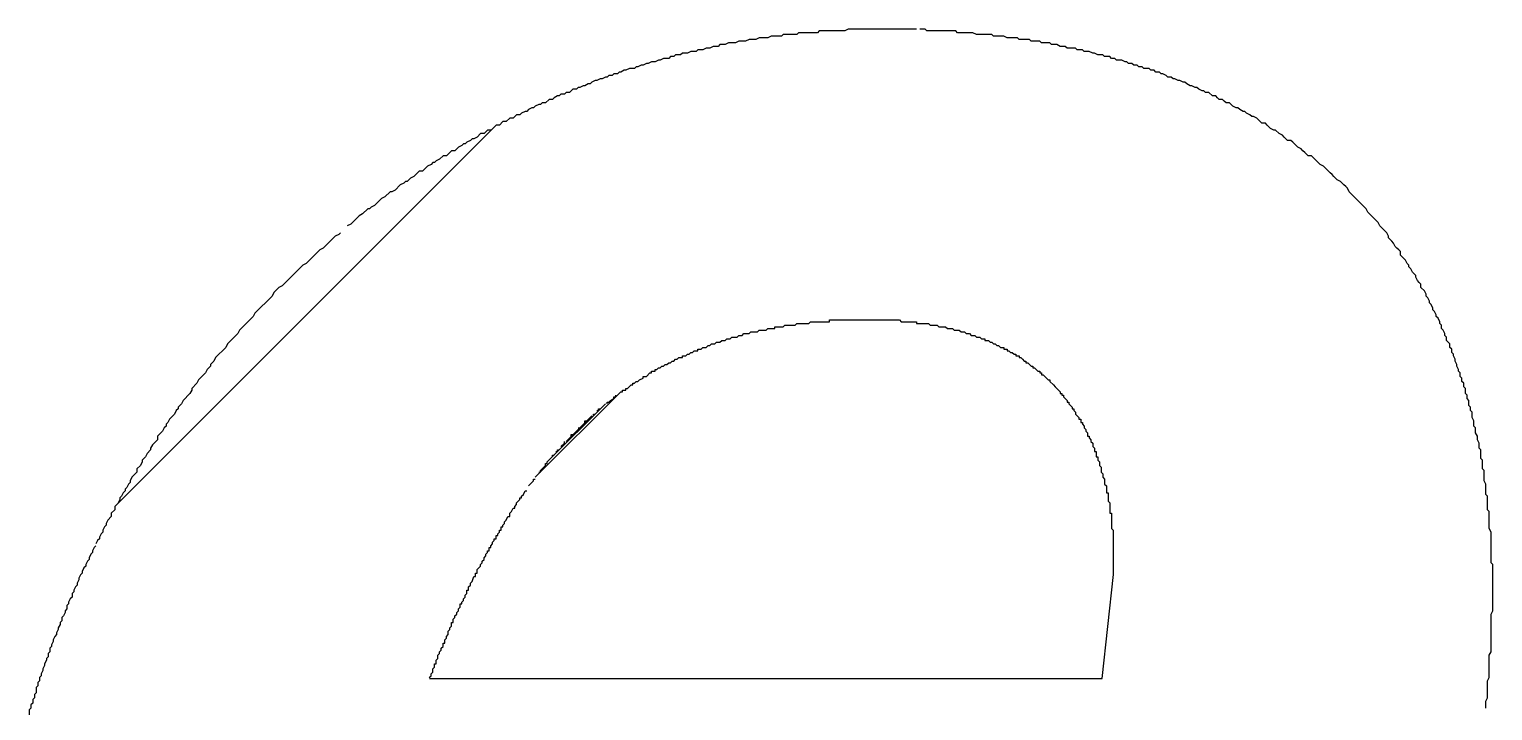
# Model space of a CAD drawing. Extents: x 168 to 388, y 259 to 356.
# Drawn here: x 217.752 to 218.608, y 308.292 to 308.69 of the extents above; entities that cross this region are included whole.
import ezdxf

# ---------------------------------------------------------------- set-up
doc = ezdxf.new("R2010")
doc.units = 0
doc.header["$MEASUREMENT"] = 0
doc.layers.get('0').update_dxf_attribs({"linetype": 'CONTINUOUS'})

msp = doc.modelspace()

# ---------------------------------------------------------------- linework, layer by layer
at = {"color": 7, "linetype": 'Continuous'}
for p, q in [((218.167, 308.683), (218.165, 308.682)), ((218.171, 308.683), (218.167, 308.683)), ((218.173, 308.684), (218.171, 308.683)), ((218.177, 308.684), (218.173, 308.684)), ((218.179, 308.685), (218.177, 308.684)), ((218.184, 308.685), (218.179, 308.685)), ((218.186, 308.686), (218.184, 308.685)), ((218.192, 308.686), (218.186, 308.686)), ((218.193, 308.687), (218.192, 308.686)), ((218.201, 308.687), (218.193, 308.687)), ((218.202, 308.688), (218.201, 308.687)), ((218.213, 308.688), (218.202, 308.688)), ((218.214, 308.689), (218.213, 308.688)), ((218.229, 308.689), (218.214, 308.689)), ((218.231, 308.69), (218.229, 308.689)), ((218.271, 308.69), (218.231, 308.69)), ((218.276, 308.69), (218.273, 308.69)), ((218.277, 308.689), (218.276, 308.69)), ((218.294, 308.689), (218.277, 308.689)), ((218.295, 308.688), (218.294, 308.689)), ((218.304, 308.688), (218.295, 308.688)), ((218.306, 308.687), (218.304, 308.688)), ((218.315, 308.687), (218.306, 308.687)), ((218.316, 308.686), (218.315, 308.687)), ((218.322, 308.686), (218.316, 308.686)), ((218.324, 308.685), (218.322, 308.686)), ((218.33, 308.685), (218.324, 308.685)), ((218.331, 308.684), (218.33, 308.685)), ((218.337, 308.684), (218.331, 308.684)), ((218.338, 308.683), (218.337, 308.684)), ((218.343, 308.683), (218.338, 308.683)), ((218.344, 308.682), (218.343, 308.683)), ((218.127, 308.674), (218.126, 308.673)), ((218.129, 308.674), (218.127, 308.674)), ((218.13, 308.675), (218.129, 308.674)), ((218.133, 308.675), (218.13, 308.675)), ((218.134, 308.676), (218.133, 308.675)), ((218.137, 308.676), (218.134, 308.676)), ((218.139, 308.677), (218.137, 308.676)), ((218.142, 308.677), (218.139, 308.677)), ((218.143, 308.678), (218.142, 308.677)), ((218.146, 308.678), (218.143, 308.678)), ((218.148, 308.679), (218.146, 308.678)), ((218.15, 308.679), (218.148, 308.679)), ((218.152, 308.68), (218.15, 308.679)), ((218.155, 308.68), (218.152, 308.68)), ((218.156, 308.681), (218.155, 308.68)), ((218.159, 308.681), (218.156, 308.681)), ((218.161, 308.682), (218.159, 308.681)), ((218.165, 308.682), (218.161, 308.682)), ((218.349, 308.682), (218.344, 308.682)), ((218.35, 308.681), (218.349, 308.682)), ((218.353, 308.681), (218.35, 308.681)), ((218.355, 308.68), (218.353, 308.681)), ((218.358, 308.68), (218.355, 308.68)), ((218.359, 308.679), (218.358, 308.68)), ((218.364, 308.679), (218.359, 308.679)), ((218.365, 308.678), (218.364, 308.679)), ((218.368, 308.678), (218.365, 308.678)), ((218.369, 308.677), (218.368, 308.678)), ((218.372, 308.677), (218.369, 308.677)), ((218.374, 308.676), (218.372, 308.677)), ((218.375, 308.676), (218.374, 308.676)), ((218.377, 308.675), (218.375, 308.676)), ((218.38, 308.675), (218.377, 308.675)), ((218.381, 308.674), (218.38, 308.675)), ((218.384, 308.674), (218.381, 308.674)), ((218.385, 308.673), (218.384, 308.674)), ((218.1, 308.666), (218.098, 308.665)), ((218.101, 308.666), (218.1, 308.666)), ((218.103, 308.667), (218.101, 308.666)), ((218.106, 308.667), (218.103, 308.667)), ((218.107, 308.668), (218.106, 308.667)), ((218.108, 308.668), (218.107, 308.668)), ((218.11, 308.669), (218.108, 308.668)), ((218.111, 308.669), (218.11, 308.669)), ((218.113, 308.67), (218.111, 308.669)), ((218.114, 308.67), (218.113, 308.67)), ((218.116, 308.671), (218.114, 308.67)), ((218.118, 308.671), (218.116, 308.671)), ((218.12, 308.672), (218.118, 308.671)), ((218.121, 308.672), (218.12, 308.672)), ((218.123, 308.673), (218.121, 308.672)), ((218.126, 308.673), (218.123, 308.673)), ((218.387, 308.673), (218.385, 308.673)), ((218.388, 308.672), (218.387, 308.673)), ((218.391, 308.672), (218.388, 308.672)), ((218.393, 308.671), (218.391, 308.672)), ((218.394, 308.671), (218.393, 308.671)), ((218.395, 308.67), (218.394, 308.671)), ((218.397, 308.67), (218.395, 308.67)), ((218.398, 308.669), (218.397, 308.67)), ((218.4, 308.669), (218.398, 308.669)), ((218.401, 308.668), (218.4, 308.669)), ((218.403, 308.668), (218.401, 308.668)), ((218.404, 308.667), (218.403, 308.668)), ((218.407, 308.667), (218.404, 308.667)), ((218.408, 308.666), (218.407, 308.667)), ((218.41, 308.666), (218.408, 308.666)), ((218.411, 308.665), (218.41, 308.666)), ((218.076, 308.657), (218.074, 308.656)), ((218.077, 308.657), (218.076, 308.657)), ((218.079, 308.658), (218.077, 308.657)), ((218.08, 308.658), (218.079, 308.658)), ((218.081, 308.659), (218.08, 308.658)), ((218.083, 308.66), (218.081, 308.659)), ((218.084, 308.66), (218.083, 308.66)), ((218.086, 308.661), (218.084, 308.66)), ((218.087, 308.661), (218.086, 308.661)), ((218.089, 308.662), (218.087, 308.661)), ((218.09, 308.662), (218.089, 308.662)), ((218.091, 308.663), (218.09, 308.662)), ((218.093, 308.663), (218.091, 308.663)), ((218.094, 308.664), (218.093, 308.663)), ((218.096, 308.664), (218.094, 308.664)), ((218.097, 308.665), (218.096, 308.664)), ((218.098, 308.665), (218.097, 308.665)), ((218.413, 308.665), (218.411, 308.665)), ((218.414, 308.664), (218.413, 308.665)), ((218.415, 308.664), (218.414, 308.664)), ((218.417, 308.663), (218.415, 308.664)), ((218.418, 308.662), (218.417, 308.663)), ((218.42, 308.662), (218.418, 308.662)), ((218.421, 308.661), (218.42, 308.662)), ((218.422, 308.661), (218.421, 308.661)), ((218.424, 308.66), (218.422, 308.661)), ((218.425, 308.66), (218.424, 308.66)), ((218.427, 308.659), (218.425, 308.66)), ((218.428, 308.659), (218.427, 308.659)), ((218.429, 308.658), (218.428, 308.659)), ((218.431, 308.657), (218.429, 308.658)), ((218.432, 308.657), (218.431, 308.657)), ((218.434, 308.656), (218.432, 308.657)), ((218.056, 308.649), (218.054, 308.647)), ((218.058, 308.649), (218.056, 308.649)), ((218.059, 308.65), (218.058, 308.649)), ((218.061, 308.651), (218.059, 308.65)), ((218.062, 308.651), (218.061, 308.651)), ((218.063, 308.652), (218.062, 308.651)), ((218.065, 308.652), (218.063, 308.652)), ((218.066, 308.653), (218.065, 308.652)), ((218.068, 308.653), (218.066, 308.653)), ((218.07, 308.655), (218.068, 308.653)), ((218.072, 308.655), (218.07, 308.655)), ((218.073, 308.656), (218.072, 308.655)), ((218.074, 308.656), (218.073, 308.656)), ((218.435, 308.656), (218.434, 308.656)), ((218.436, 308.655), (218.435, 308.656)), ((218.438, 308.654), (218.436, 308.655)), ((218.439, 308.654), (218.438, 308.654)), ((218.44, 308.653), (218.439, 308.654)), ((218.442, 308.653), (218.44, 308.653)), ((218.444, 308.651), (218.442, 308.653)), ((218.446, 308.651), (218.444, 308.651)), ((218.447, 308.65), (218.446, 308.651)), ((218.448, 308.649), (218.447, 308.65)), ((218.45, 308.649), (218.448, 308.649)), ((218.451, 308.648), (218.45, 308.649)), ((218.452, 308.647), (218.451, 308.648)), ((218.037, 308.64), (218.035, 308.638)), ((218.039, 308.64), (218.037, 308.64)), ((218.04, 308.641), (218.039, 308.64)), ((218.042, 308.642), (218.04, 308.641)), ((218.043, 308.642), (218.042, 308.642)), ((218.044, 308.643), (218.043, 308.642)), ((218.046, 308.644), (218.044, 308.643)), ((218.047, 308.644), (218.046, 308.644)), ((218.048, 308.645), (218.047, 308.644)), ((218.05, 308.646), (218.048, 308.645)), ((218.051, 308.646), (218.05, 308.646)), ((218.052, 308.647), (218.051, 308.646)), ((218.054, 308.647), (218.052, 308.647)), ((218.454, 308.647), (218.452, 308.647)), ((218.455, 308.646), (218.454, 308.647)), ((218.456, 308.645), (218.455, 308.646)), ((218.458, 308.644), (218.456, 308.645)), ((218.459, 308.644), (218.458, 308.644)), ((218.46, 308.643), (218.459, 308.644)), ((218.462, 308.642), (218.46, 308.643)), ((218.463, 308.642), (218.462, 308.642)), ((218.464, 308.641), (218.463, 308.642)), ((218.466, 308.64), (218.464, 308.641)), ((218.467, 308.639), (218.466, 308.64)), ((218.025, 308.634), (217.802, 308.411)), ((218.02, 308.631), (218.018, 308.629)), ((218.022, 308.631), (218.02, 308.631)), ((218.027, 308.634), (218.025, 308.634)), ((218.029, 308.636), (218.027, 308.634)), ((218.031, 308.636), (218.029, 308.636)), ((218.033, 308.638), (218.031, 308.636)), ((218.035, 308.638), (218.033, 308.638)), ((218.468, 308.639), (218.467, 308.639)), ((218.47, 308.638), (218.468, 308.639)), ((218.473, 308.635), (218.47, 308.638)), ((218.475, 308.635), (218.473, 308.635)), ((218.476, 308.634), (218.475, 308.635)), ((218.477, 308.633), (218.476, 308.634)), ((218.478, 308.632), (218.477, 308.633)), ((218.48, 308.631), (218.478, 308.632)), ((218.481, 308.631), (218.48, 308.631)), ((218.483, 308.629), (218.481, 308.631)), ((218.006, 308.623), (218.005, 308.622)), ((218.007, 308.623), (218.006, 308.623)), ((218.008, 308.624), (218.007, 308.623)), ((218.01, 308.625), (218.008, 308.624)), ((218.011, 308.626), (218.01, 308.625)), ((218.012, 308.626), (218.011, 308.626)), ((218.014, 308.627), (218.012, 308.626)), ((218.016, 308.629), (218.014, 308.627)), ((218.018, 308.629), (218.016, 308.629)), ((218.485, 308.628), (218.483, 308.629)), ((218.486, 308.627), (218.485, 308.628)), ((218.487, 308.626), (218.486, 308.627)), ((218.488, 308.625), (218.487, 308.626)), ((218.49, 308.625), (218.488, 308.625)), ((218.491, 308.624), (218.49, 308.625)), ((218.492, 308.623), (218.491, 308.624)), ((218.494, 308.621), (218.492, 308.623)), ((217.992, 308.614), (217.99, 308.613)), ((217.994, 308.616), (217.992, 308.614)), ((217.996, 308.616), (217.994, 308.616)), ((217.999, 308.619), (217.996, 308.616)), ((218.001, 308.619), (217.999, 308.619)), ((218.003, 308.621), (218.001, 308.619)), ((218.005, 308.622), (218.003, 308.621)), ((218.496, 308.62), (218.494, 308.621)), ((218.497, 308.619), (218.496, 308.62)), ((218.498, 308.618), (218.497, 308.619)), ((218.499, 308.617), (218.498, 308.618)), ((218.5, 308.616), (218.499, 308.617)), ((218.502, 308.616), (218.5, 308.616)), ((218.503, 308.615), (218.502, 308.616)), ((218.504, 308.614), (218.503, 308.615)), ((218.507, 308.611), (218.504, 308.614)), ((217.98, 308.607), (217.977, 308.604)), ((217.982, 308.607), (217.98, 308.607)), ((217.985, 308.61), (217.982, 308.607)), ((217.987, 308.611), (217.985, 308.61)), ((217.988, 308.612), (217.987, 308.611)), ((217.989, 308.612), (217.988, 308.612)), ((217.99, 308.613), (217.989, 308.612)), ((218.509, 308.61), (218.507, 308.611)), ((218.51, 308.609), (218.509, 308.61)), ((218.512, 308.607), (218.51, 308.609)), ((218.513, 308.606), (218.512, 308.607)), ((218.514, 308.605), (218.513, 308.606)), ((217.969, 308.599), (217.966, 308.596)), ((217.971, 308.6), (217.969, 308.599)), ((217.972, 308.601), (217.971, 308.6)), ((217.973, 308.601), (217.972, 308.601)), ((217.975, 308.603), (217.973, 308.601)), ((217.977, 308.604), (217.975, 308.603)), ((218.515, 308.604), (218.514, 308.605)), ((218.516, 308.603), (218.515, 308.604)), ((218.517, 308.602), (218.516, 308.603)), ((218.519, 308.601), (218.517, 308.602)), ((218.52, 308.6), (218.519, 308.601)), ((218.521, 308.599), (218.52, 308.6)), ((218.522, 308.598), (218.521, 308.599)), ((218.523, 308.597), (218.522, 308.598)), ((218.524, 308.595), (218.523, 308.597)), ((217.958, 308.591), (217.954, 308.587)), ((217.96, 308.592), (217.958, 308.591)), ((217.963, 308.595), (217.96, 308.592)), ((217.964, 308.595), (217.963, 308.595)), ((217.966, 308.596), (217.964, 308.595)), ((218.525, 308.594), (218.524, 308.595)), ((218.526, 308.593), (218.525, 308.594)), ((218.527, 308.592), (218.526, 308.593)), ((218.533, 308.586), (218.527, 308.592)), ((217.945, 308.581), (217.94, 308.576)), ((217.947, 308.582), (217.945, 308.581)), ((217.95, 308.585), (217.947, 308.582)), ((217.951, 308.585), (217.95, 308.585)), ((217.952, 308.586), (217.951, 308.585)), ((217.954, 308.587), (217.952, 308.586)), ((218.534, 308.585), (218.533, 308.586)), ((218.535, 308.583), (218.534, 308.585)), ((218.536, 308.582), (218.535, 308.583)), ((218.539, 308.579), (218.536, 308.582)), ((217.934, 308.571), (217.933, 308.57)), ((217.94, 308.576), (217.938, 308.575)), ((218.54, 308.578), (218.539, 308.579)), ((218.541, 308.577), (218.54, 308.578)), ((218.542, 308.575), (218.541, 308.577)), ((218.546, 308.571), (218.542, 308.575)), ((218.547, 308.569), (218.546, 308.571)), ((217.931, 308.569), (217.924, 308.562)), ((217.933, 308.57), (217.931, 308.569)), ((218.547, 308.568), (218.547, 308.569)), ((218.549, 308.566), (218.547, 308.568)), ((218.55, 308.565), (218.549, 308.566)), ((218.551, 308.563), (218.55, 308.565)), ((218.552, 308.562), (218.551, 308.563)), ((217.922, 308.561), (217.914, 308.553)), ((217.924, 308.562), (217.922, 308.561)), ((218.553, 308.561), (218.552, 308.562)), ((218.554, 308.56), (218.553, 308.561)), ((218.554, 308.558), (218.554, 308.56)), ((218.557, 308.555), (218.554, 308.558)), ((218.558, 308.553), (218.557, 308.555)), ((217.912, 308.552), (217.9, 308.54)), ((217.914, 308.553), (217.912, 308.552)), ((218.559, 308.552), (218.558, 308.553)), ((218.559, 308.551), (218.559, 308.552)), ((218.56, 308.55), (218.559, 308.551)), ((218.561, 308.548), (218.56, 308.55)), ((218.562, 308.547), (218.561, 308.548)), ((218.563, 308.546), (218.562, 308.547)), ((218.563, 308.545), (218.563, 308.546)), ((217.898, 308.539), (217.895, 308.536)), ((217.9, 308.54), (217.898, 308.539)), ((218.564, 308.543), (218.563, 308.545)), ((218.565, 308.542), (218.564, 308.543)), ((218.566, 308.541), (218.565, 308.542)), ((218.566, 308.539), (218.566, 308.541)), ((218.568, 308.537), (218.566, 308.539)), ((218.569, 308.535), (218.568, 308.537)), ((217.894, 308.534), (217.884, 308.524)), ((217.895, 308.536), (217.894, 308.534)), ((218.569, 308.534), (218.569, 308.535)), ((218.57, 308.533), (218.569, 308.534)), ((218.571, 308.531), (218.57, 308.533)), ((218.571, 308.53), (218.571, 308.531)), ((218.572, 308.529), (218.571, 308.53)), ((218.573, 308.527), (218.572, 308.529)), ((217.883, 308.522), (217.875, 308.514)), ((217.884, 308.524), (217.883, 308.522)), ((218.22, 308.519), (218.22, 308.52)), ((218.22, 308.52), (218.261, 308.52)), ((218.261, 308.52), (218.262, 308.519)), ((218.573, 308.526), (218.573, 308.527)), ((218.574, 308.525), (218.573, 308.526)), ((218.575, 308.523), (218.574, 308.525)), ((218.575, 308.522), (218.575, 308.523)), ((218.576, 308.521), (218.575, 308.522)), ((218.577, 308.519), (218.576, 308.521)), ((217.874, 308.512), (217.868, 308.506)), ((217.875, 308.514), (217.874, 308.512)), ((218.166, 308.51), (218.167, 308.511)), ((218.167, 308.511), (218.169, 308.511)), ((218.169, 308.511), (218.17, 308.512)), ((218.17, 308.512), (218.173, 308.512)), ((218.173, 308.512), (218.174, 308.513)), ((218.174, 308.513), (218.178, 308.513)), ((218.178, 308.513), (218.179, 308.514)), ((218.179, 308.514), (218.183, 308.514)), ((218.183, 308.514), (218.184, 308.515)), ((218.184, 308.515), (218.188, 308.515)), ((218.188, 308.515), (218.188, 308.516)), ((218.188, 308.516), (218.193, 308.516)), ((218.193, 308.516), (218.194, 308.517)), ((218.194, 308.517), (218.2, 308.517)), ((218.2, 308.517), (218.201, 308.518)), ((218.201, 308.518), (218.208, 308.518)), ((218.208, 308.518), (218.209, 308.519)), ((218.209, 308.519), (218.22, 308.519)), ((218.262, 308.519), (218.271, 308.519)), ((218.271, 308.519), (218.271, 308.518)), ((218.271, 308.518), (218.278, 308.518)), ((218.278, 308.518), (218.279, 308.517)), ((218.279, 308.517), (218.283, 308.517)), ((218.283, 308.517), (218.284, 308.516)), ((218.284, 308.516), (218.288, 308.516)), ((218.288, 308.516), (218.289, 308.515)), ((218.289, 308.515), (218.292, 308.515)), ((218.292, 308.515), (218.293, 308.514)), ((218.293, 308.514), (218.296, 308.514)), ((218.296, 308.514), (218.297, 308.513)), ((218.297, 308.513), (218.299, 308.513)), ((218.299, 308.513), (218.3, 308.512)), ((218.3, 308.512), (218.302, 308.512)), ((218.302, 308.512), (218.303, 308.511)), ((218.303, 308.511), (218.305, 308.511)), ((218.305, 308.511), (218.306, 308.51)), ((218.577, 308.518), (218.577, 308.519)), ((218.578, 308.517), (218.577, 308.518)), ((218.578, 308.515), (218.578, 308.517)), ((218.579, 308.514), (218.578, 308.515)), ((218.58, 308.512), (218.579, 308.514)), ((218.58, 308.511), (218.58, 308.512)), ((218.581, 308.51), (218.58, 308.511)), ((217.867, 308.504), (217.861, 308.498)), ((217.868, 308.506), (217.867, 308.504)), ((218.143, 308.502), (218.143, 308.503)), ((218.143, 308.503), (218.145, 308.503)), ((218.145, 308.503), (218.146, 308.504)), ((218.146, 308.504), (218.148, 308.504)), ((218.148, 308.504), (218.149, 308.505)), ((218.149, 308.505), (218.15, 308.505)), ((218.15, 308.505), (218.151, 308.506)), ((218.151, 308.506), (218.153, 308.506)), ((218.153, 308.506), (218.154, 308.507)), ((218.154, 308.507), (218.156, 308.507)), ((218.156, 308.507), (218.157, 308.508)), ((218.157, 308.508), (218.159, 308.508)), ((218.159, 308.508), (218.16, 308.509)), ((218.16, 308.509), (218.162, 308.509)), ((218.162, 308.509), (218.163, 308.51)), ((218.163, 308.51), (218.166, 308.51)), ((218.306, 308.51), (218.308, 308.51)), ((218.308, 308.51), (218.309, 308.509)), ((218.309, 308.509), (218.311, 308.509)), ((218.311, 308.509), (218.311, 308.508)), ((218.311, 308.508), (218.313, 308.508)), ((218.313, 308.508), (218.314, 308.507)), ((218.314, 308.507), (218.315, 308.507)), ((218.315, 308.507), (218.316, 308.506)), ((218.316, 308.506), (218.317, 308.506)), ((218.317, 308.506), (218.318, 308.505)), ((218.318, 308.505), (218.319, 308.505)), ((218.319, 308.505), (218.32, 308.504)), ((218.32, 308.504), (218.322, 308.504)), ((218.322, 308.504), (218.322, 308.503)), ((218.322, 308.503), (218.324, 308.503)), ((218.324, 308.503), (218.324, 308.502)), ((218.581, 308.508), (218.581, 308.51)), ((218.583, 308.506), (218.581, 308.508)), ((218.583, 308.504), (218.583, 308.506)), ((218.584, 308.503), (218.583, 308.504)), ((218.584, 308.501), (218.584, 308.503)), ((217.86, 308.496), (217.858, 308.494)), ((217.858, 308.494), (217.858, 308.493)), ((217.861, 308.498), (217.86, 308.496)), ((218.123, 308.493), (218.124, 308.494)), ((218.124, 308.494), (218.125, 308.494)), ((218.125, 308.494), (218.126, 308.495)), ((218.126, 308.495), (218.127, 308.495)), ((218.127, 308.495), (218.128, 308.496)), ((218.128, 308.496), (218.129, 308.496)), ((218.129, 308.496), (218.13, 308.497)), ((218.13, 308.497), (218.131, 308.497)), ((218.131, 308.497), (218.132, 308.498)), ((218.132, 308.498), (218.134, 308.498)), ((218.134, 308.498), (218.134, 308.499)), ((218.134, 308.499), (218.136, 308.499)), ((218.136, 308.499), (218.137, 308.5)), ((218.137, 308.5), (218.138, 308.5)), ((218.138, 308.5), (218.139, 308.501)), ((218.139, 308.501), (218.14, 308.501)), ((218.14, 308.501), (218.141, 308.502)), ((218.141, 308.502), (218.143, 308.502)), ((218.324, 308.502), (218.325, 308.502)), ((218.325, 308.502), (218.326, 308.501)), ((218.326, 308.501), (218.327, 308.501)), ((218.327, 308.501), (218.328, 308.5)), ((218.328, 308.5), (218.329, 308.5)), ((218.329, 308.5), (218.329, 308.499)), ((218.329, 308.499), (218.331, 308.499)), ((218.331, 308.499), (218.331, 308.498)), ((218.331, 308.498), (218.332, 308.498)), ((218.332, 308.498), (218.333, 308.497)), ((218.333, 308.497), (218.334, 308.496)), ((218.334, 308.496), (218.335, 308.496)), ((218.335, 308.496), (218.335, 308.495)), ((218.335, 308.495), (218.336, 308.495)), ((218.336, 308.495), (218.337, 308.494)), ((218.337, 308.494), (218.338, 308.493)), ((218.585, 308.5), (218.584, 308.501)), ((218.585, 308.499), (218.585, 308.5)), ((218.586, 308.497), (218.585, 308.499)), ((218.586, 308.496), (218.586, 308.497)), ((218.587, 308.494), (218.586, 308.496)), ((218.587, 308.493), (218.587, 308.494)), ((217.855, 308.489), (217.851, 308.485)), ((217.856, 308.491), (217.855, 308.489)), ((217.858, 308.493), (217.856, 308.491)), ((218.109, 308.485), (218.111, 308.486)), ((218.111, 308.486), (218.111, 308.487)), ((218.111, 308.487), (218.113, 308.487)), ((218.113, 308.487), (218.115, 308.489)), ((218.115, 308.489), (218.116, 308.489)), ((218.116, 308.489), (218.116, 308.49)), ((218.116, 308.49), (218.118, 308.49)), ((218.118, 308.49), (218.118, 308.491)), ((218.118, 308.491), (218.119, 308.491)), ((218.119, 308.491), (218.12, 308.492)), ((218.12, 308.492), (218.121, 308.492)), ((218.121, 308.492), (218.122, 308.493)), ((218.122, 308.493), (218.123, 308.493)), ((218.338, 308.493), (218.339, 308.493)), ((218.339, 308.493), (218.339, 308.492)), ((218.339, 308.492), (218.34, 308.492)), ((218.34, 308.492), (218.341, 308.491)), ((218.341, 308.491), (218.342, 308.49)), ((218.342, 308.49), (218.343, 308.49)), ((218.343, 308.49), (218.343, 308.489)), ((218.343, 308.489), (218.344, 308.489)), ((218.344, 308.489), (218.344, 308.488)), ((218.344, 308.488), (218.345, 308.488)), ((218.345, 308.488), (218.348, 308.485)), ((218.588, 308.491), (218.587, 308.493)), ((218.588, 308.49), (218.588, 308.491)), ((218.589, 308.489), (218.588, 308.49)), ((218.589, 308.487), (218.589, 308.489)), ((218.59, 308.486), (218.589, 308.487)), ((218.59, 308.484), (218.59, 308.486)), ((217.846, 308.477), (217.842, 308.473)), ((217.847, 308.479), (217.846, 308.477)), ((217.85, 308.483), (217.847, 308.48)), ((217.847, 308.48), (217.847, 308.479)), ((217.851, 308.485), (217.85, 308.483)), ((218.048, 308.428), (218.098, 308.478)), ((218.098, 308.478), (218.099, 308.478)), ((218.099, 308.478), (218.099, 308.479)), ((218.099, 308.479), (218.101, 308.479)), ((218.101, 308.479), (218.101, 308.48)), ((218.101, 308.48), (218.102, 308.48)), ((218.102, 308.48), (218.104, 308.482)), ((218.104, 308.482), (218.105, 308.482)), ((218.105, 308.482), (218.105, 308.483)), ((218.105, 308.483), (218.106, 308.483)), ((218.106, 308.483), (218.107, 308.484)), ((218.107, 308.484), (218.108, 308.484)), ((218.108, 308.484), (218.109, 308.485)), ((218.348, 308.485), (218.349, 308.485)), ((218.349, 308.485), (218.349, 308.484)), ((218.349, 308.484), (218.351, 308.482)), ((218.351, 308.482), (218.352, 308.481)), ((218.352, 308.481), (218.355, 308.478)), ((218.355, 308.478), (218.355, 308.477)), ((218.355, 308.477), (218.356, 308.477)), ((218.356, 308.477), (218.356, 308.476)), ((218.591, 308.483), (218.59, 308.484)), ((218.591, 308.481), (218.591, 308.483)), ((218.592, 308.48), (218.591, 308.481)), ((218.592, 308.477), (218.592, 308.48)), ((218.593, 308.476), (218.592, 308.477)), ((217.841, 308.471), (217.839, 308.469)), ((217.839, 308.469), (217.839, 308.468)), ((217.842, 308.473), (217.841, 308.471)), ((218.055, 308.437), (218.089, 308.471)), ((218.09, 308.471), (218.09, 308.472)), ((218.09, 308.472), (218.091, 308.472)), ((218.091, 308.472), (218.092, 308.473)), ((218.092, 308.473), (218.094, 308.474)), ((218.094, 308.474), (218.094, 308.475)), ((218.094, 308.475), (218.095, 308.475)), ((218.095, 308.475), (218.095, 308.476)), ((218.356, 308.476), (218.357, 308.476)), ((218.357, 308.476), (218.357, 308.475)), ((218.357, 308.475), (218.358, 308.474)), ((218.358, 308.474), (218.359, 308.473)), ((218.359, 308.473), (218.359, 308.472)), ((218.359, 308.472), (218.36, 308.472)), ((218.36, 308.472), (218.36, 308.471)), ((218.36, 308.471), (218.361, 308.47)), ((218.361, 308.47), (218.362, 308.469)), ((218.362, 308.469), (218.362, 308.468)), ((218.593, 308.474), (218.593, 308.476)), ((218.594, 308.473), (218.593, 308.474)), ((218.594, 308.47), (218.594, 308.473)), ((218.595, 308.469), (218.594, 308.47)), ((218.595, 308.467), (218.595, 308.469)), ((217.833, 308.46), (217.832, 308.459)), ((217.834, 308.462), (217.833, 308.46)), ((217.837, 308.465), (217.834, 308.462)), ((217.838, 308.467), (217.837, 308.465)), ((217.839, 308.468), (217.838, 308.467)), ((218.066, 308.449), (218.081, 308.464)), ((218.077, 308.46), (218.077, 308.461)), ((218.077, 308.461), (218.078, 308.461)), ((218.082, 308.464), (218.082, 308.465)), ((218.082, 308.465), (218.083, 308.465)), ((218.084, 308.467), (218.085, 308.467)), ((218.085, 308.467), (218.085, 308.468)), ((218.085, 308.468), (218.086, 308.468)), ((218.362, 308.468), (218.363, 308.468)), ((218.363, 308.468), (218.363, 308.467)), ((218.363, 308.467), (218.364, 308.466)), ((218.364, 308.466), (218.364, 308.465)), ((218.364, 308.465), (218.366, 308.463)), ((218.366, 308.463), (218.366, 308.462)), ((218.366, 308.462), (218.367, 308.462)), ((218.367, 308.462), (218.367, 308.46)), ((218.367, 308.46), (218.368, 308.46)), ((218.368, 308.46), (218.368, 308.459)), ((218.596, 308.466), (218.595, 308.467)), ((218.596, 308.463), (218.596, 308.466)), ((218.597, 308.461), (218.596, 308.463)), ((218.597, 308.458), (218.597, 308.461)), ((217.83, 308.455), (217.827, 308.452)), ((217.827, 308.452), (217.827, 308.45)), ((217.831, 308.457), (217.83, 308.455)), ((217.832, 308.458), (217.831, 308.457)), ((217.832, 308.459), (217.832, 308.458)), ((218.069, 308.452), (218.069, 308.453)), ((218.069, 308.453), (218.07, 308.453)), ((218.073, 308.457), (218.074, 308.457)), ((218.368, 308.459), (218.369, 308.458)), ((218.369, 308.458), (218.369, 308.457)), ((218.369, 308.457), (218.37, 308.456)), ((218.37, 308.456), (218.37, 308.455)), ((218.37, 308.455), (218.371, 308.454)), ((218.371, 308.454), (218.371, 308.452)), ((218.371, 308.452), (218.372, 308.452)), ((218.372, 308.452), (218.372, 308.451)), ((218.598, 308.457), (218.597, 308.458)), ((218.598, 308.454), (218.598, 308.457)), ((218.599, 308.452), (218.598, 308.454)), ((218.599, 308.45), (218.599, 308.452)), ((217.823, 308.444), (217.821, 308.442)), ((217.824, 308.447), (217.823, 308.445)), ((217.823, 308.445), (217.823, 308.444)), ((217.827, 308.45), (217.824, 308.447)), ((218.06, 308.443), (218.061, 308.443)), ((218.061, 308.443), (218.061, 308.444)), ((218.061, 308.444), (218.062, 308.444)), ((218.063, 308.446), (218.065, 308.448)), ((218.065, 308.448), (218.065, 308.449)), ((218.372, 308.451), (218.373, 308.45)), ((218.373, 308.45), (218.373, 308.449)), ((218.373, 308.449), (218.374, 308.448)), ((218.374, 308.448), (218.374, 308.446)), ((218.374, 308.446), (218.375, 308.445)), ((218.375, 308.445), (218.375, 308.443)), ((218.375, 308.443), (218.376, 308.443)), ((218.376, 308.443), (218.376, 308.44)), ((218.6, 308.448), (218.599, 308.45)), ((218.6, 308.445), (218.6, 308.448)), ((218.601, 308.444), (218.6, 308.445)), ((218.601, 308.439), (218.601, 308.444)), ((217.817, 308.435), (217.815, 308.433)), ((217.818, 308.437), (217.817, 308.435)), ((217.82, 308.44), (217.818, 308.438)), ((217.818, 308.438), (217.818, 308.437)), ((217.821, 308.442), (217.82, 308.44)), ((218.051, 308.432), (218.054, 308.435)), ((218.054, 308.435), (218.054, 308.436)), ((218.054, 308.436), (218.055, 308.436)), ((218.055, 308.436), (218.055, 308.437)), ((218.058, 308.44), (218.058, 308.441)), ((218.058, 308.441), (218.059, 308.441)), ((218.376, 308.44), (218.377, 308.44)), ((218.377, 308.44), (218.377, 308.438)), ((218.377, 308.438), (218.378, 308.437)), ((218.378, 308.437), (218.378, 308.435)), ((218.378, 308.435), (218.379, 308.434)), ((218.379, 308.434), (218.379, 308.431)), ((218.602, 308.438), (218.601, 308.439)), ((218.602, 308.433), (218.602, 308.438)), ((217.812, 308.428), (217.811, 308.426)), ((217.811, 308.426), (217.811, 308.425)), ((217.815, 308.431), (217.812, 308.428)), ((217.815, 308.433), (217.815, 308.431)), ((218.044, 308.423), (218.047, 308.426)), ((218.047, 308.426), (218.047, 308.427)), ((218.047, 308.427), (218.048, 308.427)), ((218.05, 308.431), (218.051, 308.431)), ((218.051, 308.431), (218.051, 308.432)), ((218.379, 308.431), (218.38, 308.43)), ((218.38, 308.43), (218.38, 308.428)), ((218.38, 308.428), (218.381, 308.427)), ((218.381, 308.427), (218.381, 308.424)), ((218.603, 308.432), (218.602, 308.433)), ((218.603, 308.426), (218.603, 308.432)), ((218.604, 308.424), (218.603, 308.426)), ((217.806, 308.417), (217.805, 308.416)), ((217.807, 308.419), (217.806, 308.417)), ((217.808, 308.42), (217.807, 308.419)), ((217.809, 308.422), (217.808, 308.421)), ((217.808, 308.421), (217.808, 308.42)), ((217.81, 308.424), (217.809, 308.422)), ((217.811, 308.425), (217.81, 308.424)), ((218.04, 308.417), (218.041, 308.418)), ((218.04, 308.416), (218.04, 308.417)), ((218.041, 308.418), (218.042, 308.42)), ((218.042, 308.42), (218.043, 308.42)), ((218.381, 308.424), (218.382, 308.423)), ((218.382, 308.423), (218.382, 308.419)), ((218.382, 308.419), (218.383, 308.419)), ((218.383, 308.419), (218.383, 308.414)), ((218.604, 308.418), (218.604, 308.424)), ((218.605, 308.417), (218.604, 308.418)), ((218.605, 308.409), (218.605, 308.417)), ((217.802, 308.409), (217.8, 308.407)), ((217.802, 308.411), (217.802, 308.409)), ((217.805, 308.415), (217.804, 308.413)), ((217.805, 308.416), (217.805, 308.415)), ((218.034, 308.408), (218.035, 308.41)), ((218.035, 308.41), (218.036, 308.41)), ((218.036, 308.411), (218.037, 308.412)), ((218.036, 308.41), (218.036, 308.411)), ((218.037, 308.413), (218.039, 308.415)), ((218.037, 308.412), (218.037, 308.413)), ((218.039, 308.415), (218.039, 308.416)), ((218.039, 308.416), (218.04, 308.416)), ((218.383, 308.414), (218.384, 308.413)), ((218.384, 308.413), (218.384, 308.407)), ((218.606, 308.408), (218.605, 308.409)), ((217.797, 308.4), (217.796, 308.399)), ((217.798, 308.403), (217.797, 308.401)), ((217.797, 308.401), (217.797, 308.4)), ((217.8, 308.405), (217.798, 308.403)), ((217.8, 308.407), (217.8, 308.405)), ((218.029, 308.4), (218.03, 308.401)), ((218.029, 308.399), (218.029, 308.4)), ((218.03, 308.402), (218.031, 308.403)), ((218.03, 308.401), (218.03, 308.402)), ((218.031, 308.403), (218.032, 308.405)), ((218.032, 308.405), (218.033, 308.405)), ((218.033, 308.407), (218.034, 308.408)), ((218.033, 308.405), (218.033, 308.407)), ((218.384, 308.407), (218.385, 308.407)), ((218.385, 308.407), (218.385, 308.398)), ((218.606, 308.398), (218.606, 308.408)), ((217.793, 308.392), (217.792, 308.391)), ((217.794, 308.395), (217.793, 308.393)), ((217.793, 308.393), (217.793, 308.392)), ((217.795, 308.396), (217.794, 308.395)), ((217.796, 308.399), (217.795, 308.397)), ((217.795, 308.397), (217.795, 308.396)), ((218.024, 308.391), (218.024, 308.392)), ((218.024, 308.392), (218.025, 308.392)), ((218.025, 308.392), (218.025, 308.394)), ((218.025, 308.394), (218.026, 308.394)), ((218.026, 308.395), (218.027, 308.396)), ((218.026, 308.394), (218.026, 308.395)), ((218.027, 308.396), (218.027, 308.397)), ((218.027, 308.397), (218.028, 308.397)), ((218.028, 308.397), (218.028, 308.399)), ((218.028, 308.399), (218.029, 308.399)), ((218.385, 308.398), (218.386, 308.397)), ((218.386, 308.397), (218.386, 308.371)), ((218.607, 308.396), (218.606, 308.398)), ((218.607, 308.378), (218.607, 308.396)), ((217.788, 308.383), (217.787, 308.381)), ((217.789, 308.384), (217.788, 308.383)), ((217.79, 308.387), (217.789, 308.385)), ((217.789, 308.385), (217.789, 308.384)), ((217.791, 308.388), (217.79, 308.387)), ((217.792, 308.391), (217.791, 308.389)), ((218.019, 308.383), (218.02, 308.384)), ((218.019, 308.382), (218.019, 308.383)), ((218.02, 308.384), (218.02, 308.385)), ((218.02, 308.385), (218.021, 308.385)), ((218.021, 308.385), (218.021, 308.387)), ((218.021, 308.387), (218.022, 308.387)), ((218.022, 308.388), (218.023, 308.389)), ((218.022, 308.387), (218.022, 308.388)), ((218.023, 308.39), (218.024, 308.391)), ((218.023, 308.389), (218.023, 308.39)), ((217.784, 308.375), (217.783, 308.373)), ((217.785, 308.376), (217.784, 308.375)), ((217.786, 308.379), (217.785, 308.377)), ((217.785, 308.377), (217.785, 308.376)), ((217.787, 308.38), (217.786, 308.379)), ((217.787, 308.381), (217.787, 308.38)), ((218.014, 308.374), (218.016, 308.376)), ((218.014, 308.372), (218.014, 308.374)), ((218.016, 308.377), (218.017, 308.378)), ((218.016, 308.376), (218.016, 308.377)), ((218.017, 308.379), (218.018, 308.38)), ((218.017, 308.378), (218.017, 308.379)), ((218.018, 308.381), (218.019, 308.382)), ((218.018, 308.38), (218.018, 308.381)), ((218.608, 308.377), (218.607, 308.378)), ((218.608, 308.35), (218.608, 308.377)), ((217.781, 308.368), (217.78, 308.366)), ((217.78, 308.366), (217.78, 308.365)), ((217.782, 308.371), (217.781, 308.369)), ((217.781, 308.369), (217.781, 308.368)), ((217.783, 308.372), (217.782, 308.371)), ((217.783, 308.373), (217.783, 308.372)), ((218.01, 308.366), (218.011, 308.367)), ((218.01, 308.365), (218.01, 308.366)), ((218.011, 308.367), (218.012, 308.37)), ((218.012, 308.37), (218.013, 308.37)), ((218.013, 308.37), (218.013, 308.372)), ((218.013, 308.372), (218.014, 308.372)), ((218.37957, 308.31042), (218.38626, 308.37108)), ((217.776, 308.357), (217.775, 308.355)), ((217.777, 308.358), (217.776, 308.357)), ((217.778, 308.361), (217.777, 308.36)), ((217.777, 308.36), (217.777, 308.358)), ((217.779, 308.364), (217.778, 308.362)), ((217.778, 308.362), (217.778, 308.361)), ((217.78, 308.365), (217.779, 308.364)), ((218.006, 308.357), (218.007, 308.358)), ((218.006, 308.356), (218.006, 308.357)), ((218.007, 308.359), (218.008, 308.36)), ((218.007, 308.358), (218.007, 308.359)), ((218.008, 308.36), (218.008, 308.362)), ((218.008, 308.362), (218.009, 308.362)), ((218.009, 308.364), (218.01, 308.365)), ((218.009, 308.362), (218.009, 308.364)), ((217.773, 308.349), (217.772, 308.347)), ((217.774, 308.351), (217.773, 308.35)), ((217.773, 308.35), (217.773, 308.349)), ((217.775, 308.354), (217.774, 308.353)), ((217.774, 308.353), (217.774, 308.351)), ((217.775, 308.355), (217.775, 308.354)), ((218.002, 308.349), (218.003, 308.35)), ((218.002, 308.348), (218.002, 308.349)), ((218.003, 308.351), (218.004, 308.352)), ((218.003, 308.35), (218.003, 308.351)), ((218.004, 308.352), (218.004, 308.354)), ((218.004, 308.354), (218.005, 308.354)), ((218.005, 308.355), (218.006, 308.356)), ((218.005, 308.354), (218.005, 308.355)), ((218.607, 308.348), (218.608, 308.35)), ((217.77, 308.342), (217.769, 308.34)), ((217.769, 308.34), (217.769, 308.339)), ((217.771, 308.344), (217.77, 308.343)), ((217.77, 308.343), (217.77, 308.342)), ((217.772, 308.347), (217.771, 308.346)), ((217.771, 308.346), (217.771, 308.344)), ((217.998, 308.34), (217.999, 308.341)), ((217.998, 308.339), (217.998, 308.34)), ((217.999, 308.341), (217.999, 308.343)), ((217.999, 308.343), (218, 308.343)), ((218, 308.345), (218.001, 308.346)), ((218, 308.343), (218, 308.345)), ((218.001, 308.347), (218.002, 308.348)), ((218.001, 308.346), (218.001, 308.347)), ((218.607, 308.326), (218.607, 308.348)), ((217.766, 308.332), (217.765, 308.33)), ((217.767, 308.335), (217.766, 308.333)), ((217.766, 308.333), (217.766, 308.332)), ((217.768, 308.336), (217.767, 308.335)), ((217.769, 308.339), (217.768, 308.337)), ((217.768, 308.337), (217.768, 308.336)), ((217.995, 308.333), (217.996, 308.334)), ((217.995, 308.331), (217.995, 308.333)), ((217.996, 308.335), (217.997, 308.336)), ((217.996, 308.334), (217.996, 308.335)), ((217.997, 308.338), (217.998, 308.339)), ((217.997, 308.336), (217.997, 308.338)), ((217.763, 308.323), (217.762, 308.322)), ((217.764, 308.326), (217.763, 308.325)), ((217.763, 308.325), (217.763, 308.323)), ((217.765, 308.329), (217.764, 308.328)), ((217.764, 308.328), (217.764, 308.326)), ((217.765, 308.33), (217.765, 308.329)), ((217.991, 308.324), (217.992, 308.325)), ((217.991, 308.322), (217.991, 308.324)), ((217.992, 308.326), (217.993, 308.327)), ((217.992, 308.325), (217.992, 308.326)), ((217.993, 308.328), (217.994, 308.329)), ((217.993, 308.327), (217.993, 308.328)), ((217.994, 308.329), (217.994, 308.331)), ((217.994, 308.331), (217.995, 308.331)), ((218.606, 308.324), (218.607, 308.326)), ((218.606, 308.311), (218.606, 308.324)), ((217.76, 308.315), (217.759, 308.313)), ((217.761, 308.318), (217.76, 308.316)), ((217.76, 308.316), (217.76, 308.315)), ((217.762, 308.321), (217.761, 308.319)), ((217.761, 308.319), (217.761, 308.318)), ((217.762, 308.322), (217.762, 308.321)), ((217.988, 308.316), (217.989, 308.317)), ((217.988, 308.314), (217.988, 308.316)), ((217.989, 308.317), (217.989, 308.319)), ((217.989, 308.319), (217.99, 308.319)), ((217.99, 308.321), (217.991, 308.322)), ((217.99, 308.319), (217.99, 308.321)), ((217.757, 308.306), (217.756, 308.305)), ((217.758, 308.309), (217.757, 308.308)), ((217.757, 308.308), (217.757, 308.306)), ((217.759, 308.312), (217.758, 308.311)), ((217.758, 308.311), (217.758, 308.309)), ((217.759, 308.313), (217.759, 308.312)), ((217.986, 308.311), (217.987, 308.312)), ((217.98611, 308.31042), (218.37957, 308.31042)), ((217.987, 308.313), (217.988, 308.314)), ((217.987, 308.312), (217.987, 308.313)), ((218.605, 308.309), (218.606, 308.311)), ((218.605, 308.299), (218.605, 308.309)), ((217.755, 308.299), (217.754, 308.298)), ((217.754, 308.298), (217.754, 308.296)), ((217.756, 308.302), (217.755, 308.301)), ((217.755, 308.301), (217.755, 308.299)), ((217.756, 308.305), (217.756, 308.302)), ((218.604, 308.297), (218.605, 308.299)), ((218.604, 308.293), (218.604, 308.297)), ((217.753, 308.293), (217.752, 308.292)), ((217.752, 308.292), (217.752, 308.289)), ((217.754, 308.296), (217.753, 308.295)), ((217.753, 308.295), (217.753, 308.293))]:
    msp.add_line(p, q, dxfattribs=at)

doc.saveas('drawing.dxf')
